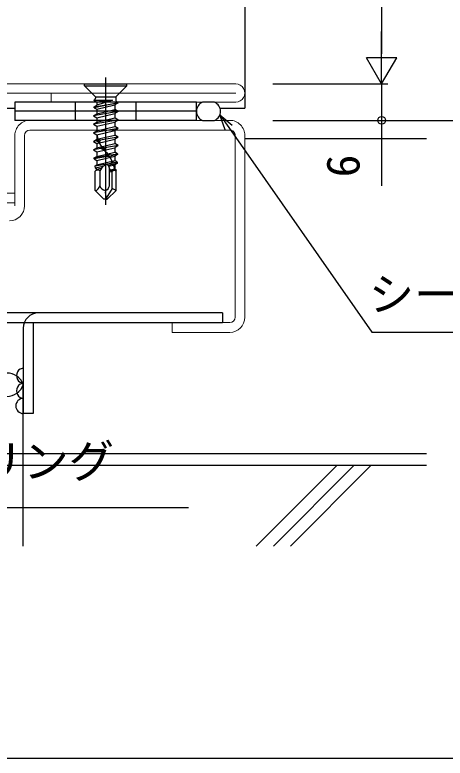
# Model space of a CAD drawing. Units: millimetres, scale not verified. Extents: x -437 to 438, y -281 to 279.
# Drawn here: x -310.8 to -239.7, y -281.2 to -158.5 of the extents above; entities that cross this region are included whole.
import ezdxf
from ezdxf.enums import TextEntityAlignment as Align

# ---------------------------------------------------------------- set-up
doc = ezdxf.new("R2010")
doc.units = ezdxf.units.MM
doc.header["$LTSCALE"] = 2
doc.layers.add('0-2_YKK_11', color=211, linetype='Continuous', lineweight=18)
doc.layers.add('0-3_YKK_11E', color=4, linetype='Continuous', lineweight=18)
for name, color, linetype in [('0-4_YKK_12', 2, 'Continuous'), ('0-5_YKK_13', 4, 'Continuous'), ('0-7_YKK_D', 6, 'Continuous'), ('0-8_YKK_ZWAK', 7, 'Continuous'), ('0-9_YSS_K', 3, 'Continuous')]:
    doc.layers.add(name, color=color, linetype=linetype)
doc.styles.add('ＭＳ ゴシック', font='')
doc.styles.get('ＭＳ ゴシック').set_extended_font_data('MS Gothic')

msp = doc.modelspace()

# ---------------------------------------------------------------- linework, layer by layer
at = {"layer": '0-2_YKK_11'}
for p, q in [((-274.3, -169.908), (-326.3, -169.908)), ((-326.3, -171.408), (-274.3, -171.408))]:
    msp.add_line(p, q, dxfattribs=at)
msp.add_lwpolyline([(-274.3, -172.908), (-304.8, -172.908), (-304.8, -171.408)], dxfattribs=at)
at = {"layer": '0-2_YKK_11', "color": 1}
msp.add_lwpolyline([(-310.8, -187.908), (-351.8, -187.908), (-351.8, -189.508), (-310.8, -189.508)], close=True, dxfattribs=at)
at = {"layer": '0-2_YKK_11'}
msp.add_arc((-274.3, -171.408), 1.5, 269.99999, 90.00001, dxfattribs=at)
at = {"layer": '0-3_YKK_11E'}
for p, q in [((-275.3, -175.908), (-308.3, -175.908)), ((-308.3, -177.508), (-275.3, -177.508)), ((-310.8, -178.408), (-310.8, -190.008)), ((-309.2, -190.008), (-309.2, -178.408)), ((-274.4, -178.408), (-274.4, -208.408)), ((-272.8, -208.408), (-272.8, -178.408))]:
    msp.add_line(p, q, dxfattribs=at)
msp.add_lwpolyline([(-275.3, -209.308), (-284.8, -209.308), (-284.8, -210.908), (-275.3, -210.908)], dxfattribs=at)
for centre, radius, start, end in [((-308.3, -178.408), 2.5, 90, 180.00027), ((-275.3, -178.408), 2.5, 359.99988, 89.99998), ((-308.3, -178.408), 0.9, 89.99994, 179.99987), ((-275.3, -178.408), 0.9, 359.99893, 89.99903), ((-311.7, -190.008), 2.5, 270, 359.99993), ((-275.3, -208.408), 0.9, 269.99997, 359.9999), ((-275.3, -208.408), 2.5, 270, 359.99993)]:
    msp.add_arc(centre, radius, start, end, dxfattribs=at)
at = {"layer": '0-4_YKK_12'}
for p, q in [((-272.8, -37.29), (-272.8, -173.908)), ((-316.3, -173.908), (-310.8, -173.908)), ((-276.902, -173.908), (-272.8, -173.908))]:
    msp.add_line(p, q, dxfattribs=at)
at = {"layer": '0-5_YKK_13'}
for p, q in [((-295.8, -168.823), (-295.8, -189.852)), ((-299.3, -169.908), (-292.3, -169.908)), ((-299.3, -170.208), (-299.3, -169.908)), ((-299.3, -170.208), (-292.3, -170.208)), ((-299.3, -170.208), (-297.46, -172.048)), ((-292.3, -170.208), (-294.14, -172.048)), ((-292.3, -170.208), (-292.3, -169.908)), ((-310.8, -172.908), (-310.8, -174.408)), ((-280.8, -172.908), (-310.8, -172.908)), ((-300.8, -174.408), (-300.8, -172.908)), ((-297.731, -172.601), (-297.627, -172.54)), ((-297.731, -172.601), (-297.244, -172.882)), ((-297.46, -172.048), (-294.14, -172.048)), ((-297.46, -172.049), (-297.46, -172.251)), ((-294.652, -172.601), (-297.244, -173.399)), ((-297.244, -172.882), (-297.244, -173.399)), ((-294.14, -172.048), (-294.14, -172.495)), ((-293.709, -173.032), (-293.89, -172.928)), ((-290.8, -172.908), (-290.8, -174.408)), ((-280.8, -174.408), (-280.8, -172.908)), ((-277.812, -172.908), (-279.812, -172.908)), ((-297.691, -173.657), (-297.244, -173.399)), ((-297.691, -173.817), (-297.244, -174.075)), ((-297.244, -174.075), (-294.294, -173.37)), ((-297.244, -174.075), (-297.244, -174.809)), ((-297.244, -174.809), (-294.294, -174.104)), ((-293.709, -173.032), (-294.294, -173.37)), ((-294.294, -173.37), (-294.294, -174.104)), ((-293.709, -174.442), (-294.294, -174.104)), ((-280.8, -174.408), (-310.8, -174.408)), ((-310.8, -174.408), (-310.8, -175.908)), ((-280.8, -174.408), (-310.8, -174.408)), ((-300.8, -175.908), (-300.8, -174.408)), ((-293.709, -174.442), (-297.829, -175.147)), ((-297.829, -175.147), (-297.244, -174.809)), ((-297.829, -175.147), (-297.244, -175.485)), ((-297.244, -175.485), (-294.294, -174.78)), ((-293.709, -174.442), (-294.294, -174.78)), ((-294.294, -174.78), (-294.294, -175.514)), ((-290.8, -174.408), (-290.8, -175.908)), ((-280.8, -175.908), (-280.8, -174.408)), ((-280.8, -175.908), (-310.8, -175.908)), ((-293.709, -175.852), (-297.829, -176.557)), ((-297.829, -176.557), (-297.244, -176.219)), ((-297.829, -176.557), (-297.244, -176.895)), ((-297.244, -175.485), (-297.244, -176.219)), ((-297.244, -176.219), (-294.294, -175.514)), ((-297.244, -176.895), (-294.294, -176.19)), ((-293.709, -175.852), (-294.294, -175.514)), ((-293.709, -175.852), (-294.294, -176.19)), ((-294.294, -176.19), (-294.294, -176.924)), ((-279.812, -175.908), (-277.812, -175.908)), ((-293.709, -177.262), (-297.829, -177.967)), ((-297.829, -177.967), (-297.244, -177.629)), ((-297.244, -176.895), (-297.244, -177.629)), ((-297.244, -177.629), (-294.294, -176.924)), ((-297.244, -178.305), (-294.294, -177.6)), ((-293.709, -177.262), (-294.294, -176.924)), ((-293.709, -177.262), (-294.294, -177.6)), ((-294.294, -177.6), (-294.294, -178.334)), ((-297.829, -177.967), (-297.244, -178.305)), ((-297.829, -179.377), (-297.244, -179.039)), ((-297.244, -178.305), (-297.244, -179.039)), ((-297.244, -179.039), (-294.294, -178.334)), ((-297.244, -179.715), (-294.294, -179.01)), ((-293.709, -178.672), (-296.685, -179.181)), ((-293.709, -178.672), (-294.294, -178.334)), ((-293.709, -178.672), (-294.294, -179.01)), ((-294.294, -179.01), (-294.294, -179.744)), ((-297.274, -179.282), (-297.829, -179.377)), ((-297.829, -179.377), (-297.244, -179.715)), ((-297.244, -179.715), (-297.244, -180.449)), ((-297.244, -180.449), (-294.294, -179.744)), ((-293.709, -180.082), (-295.951, -180.466)), ((-293.709, -180.082), (-294.294, -179.744)), ((-293.709, -180.082), (-294.294, -180.42)), ((-297.829, -180.787), (-297.244, -180.449)), ((-296.607, -180.578), (-297.829, -180.787)), ((-297.829, -180.787), (-297.244, -181.125)), ((-297.244, -181.125), (-294.294, -180.42)), ((-297.244, -181.125), (-297.244, -181.859)), ((-297.244, -181.859), (-294.294, -181.154)), ((-294.943, -181.623), (-293.829, -181.423)), ((-294.294, -180.42), (-294.294, -181.154)), ((-293.829, -181.423), (-294.294, -181.154)), ((-293.817, -181.554), (-294.294, -181.83)), ((-297.691, -182.117), (-297.244, -181.859)), ((-295.486, -181.872), (-297.671, -182.288)), ((-297.671, -182.288), (-297.244, -182.535)), ((-297.244, -182.535), (-294.294, -181.83)), ((-297.244, -182.535), (-297.244, -183.269)), ((-297.244, -183.269), (-294.294, -182.564)), ((-294.337, -182.869), (-293.9, -182.792)), ((-294.294, -181.83), (-294.294, -182.564)), ((-293.9, -182.792), (-294.294, -182.564)), ((-297.524, -183.431), (-297.244, -183.269)), ((-296.266, -183.534), (-297.488, -183.804)), ((-297.488, -183.804), (-297.244, -183.945)), ((-297.244, -183.945), (-296.397, -183.742)), ((-297.244, -183.945), (-297.244, -184.124)), ((-294.782, -183.206), (-295.38, -183.338)), ((-295.32, -183.485), (-294.294, -183.24)), ((-295.182, -186.701), (-295.182, -183.818)), ((-294.294, -183.974), (-295.041, -184.153)), ((-293.897, -183.011), (-294.294, -183.24)), ((-294.294, -183.24), (-294.294, -183.974)), ((-294.082, -184.096), (-294.294, -183.974)), ((-296.754, -184.241), (-296.774, -186.701)), ((-294.482, -184.181), (-294.981, -184.287)), ((-294.048, -184.309), (-294.387, -184.115)), ((-294.082, -184.096), (-294.328, -184.149)), ((-294.082, -184.096), (-294.09, -184.285))]:
    msp.add_line(p, q, dxfattribs=at)
for points in [[(-297.731, -172.601), (-294.652, -172.601), (-297.244, -172.882)], [(-297.089, -179.002), (-297.274, -179.282), (-296.853, -179.621)], [(-297.089, -179.002), (-296.685, -179.181), (-296.853, -179.621)], [(-293.829, -181.423), (-293.817, -181.554), (-294.851, -181.751)], [(-297.671, -182.288), (-297.691, -182.117), (-295.567, -181.735)], [(-293.9, -182.792), (-293.897, -183.011), (-294.271, -183.093)], [(-297.488, -183.804), (-297.524, -183.431), (-294.87, -182.963)], [(-296.727, -184.265), (-296.212, -183.449), (-295.611, -183.17), (-295.396, -183.299), (-295.095, -184.029), (-294.924, -184.415), (-294.602, -184.265), (-294.387, -184.115)], [(-295.8, -188.908), (-296.075, -188.908), (-297.553, -187.509), (-297.553, -184.309)], [(-295.8, -188.908), (-295.525, -188.908), (-294.048, -187.509), (-294.048, -184.309)], [(-294.048, -187.509), (-294.739, -187.169), (-294.726, -184.323)], [(-294.739, -187.169), (-295.706, -188.747), (-295.525, -188.908)]]:
    msp.add_lwpolyline(points, dxfattribs=at)
for points in [[(-297.691, -173.817), (-297.691, -173.657), (-293.709, -173.032)], [(-296.489, -180.269), (-295.951, -180.466), (-296.041, -180.837), (-296.607, -180.578)], [(-295.478, -181.437), (-294.943, -181.623), (-294.851, -181.751), (-295.061, -182.013), (-295.486, -181.872), (-295.567, -181.735)], [(-294.709, -182.663), (-294.337, -182.869), (-294.271, -183.093), (-294.469, -183.281), (-294.782, -183.206), (-294.87, -182.963)]]:
    msp.add_lwpolyline(points, close=True, dxfattribs=at)
for centre, radius, start, end in [((-297.793, -172.251), 0.333, 300.00099, 359.99996), ((-293.64, -172.495), 0.5, 179.99996, 239.99864), ((-279.167, -174.408), 1.633, 113.24563, 246.75437), ((-278.456, -174.408), 1.633, 293.24563, 66.75437), ((-292.56, -177.631), 4.732, 188.18813, 226.79131), ((-299.771, -184.985), 5.57, 10.45962, 44.51945), ((-297.119, -184.683), 0.573, 46.90674, 139.24197), ((-297.673, -186.614), 0.903, 277.68862, 354.48735), ((-295.595, -186.279), 1.253, 199.68753, 259.07993), ((-293.363, -187.883), 2.497, 171.40106, 200.26382), ((-296.245, -186.512), 1.079, 292.49237, 349.91945)]:
    msp.add_arc(centre, radius, start, end, dxfattribs=at)
at = {"layer": '0-7_YKK_D'}
for p, q in [((-250.2, 91.33), (-250.2, -164.908)), ((-250.2, -169.908), (-250.2, -161.248)), ((-250.2, -169.908), (-252.7, -165.578)), ((-247.7, -165.578), (-252.7, -165.578)), ((-250.2, -169.908), (-247.7, -165.578)), ((-268.2, -169.908), (-249.2, -169.908)), ((-268.2, -169.908), (-249.2, -169.908)), ((-268.2, -175.908), (-249.2, -175.908)), ((-268.2, -175.908), (-209.2, -175.908))]:
    msp.add_line(p, q, dxfattribs=at)
for points in [[(-250.2, -169.908), (-250.2, -175.908), (-250.2, -186.719)], [(-276.029, -177.461), (-276.932, -174.98), (-274.91, -176.677)], [(-276.932, -174.98), (-275.469, -177.069), (-251.811, -210.856), (-204.553, -210.856)], [(-356.659, -212.542), (-354.856, -214.345), (-329.388, -239.813), (-282.13, -239.813)]]:
    msp.add_lwpolyline(points, dxfattribs=at)
msp.add_circle((-250.2, -175.908), 0.637, dxfattribs=at)
at = {"layer": '0-8_YKK_ZWAK'}
msp.add_lwpolyline([(-436.8, -281.2), (438.2, -281.2), (438.2, 243.8)], dxfattribs=at)
at = {"layer": '0-9_YSS_K'}
for p, q in [((-272.8, -178.908), (-242.8, -178.908)), ((-276.519, -207.708), (-349.519, -207.708)), ((-276.519, -207.708), (-276.519, -209.308)), ((-349.519, -209.308), (-276.519, -209.308)), ((-307.8, -209.308), (-307.8, -224.308)), ((-309.4, -210.208), (-309.4, -224.308)), ((-309.4, -246.2), (-309.4, -219.549)), ((-307.8, -224.308), (-309.4, -224.308)), ((-352.8, -230.908), (-242.8, -230.908)), ((-242.8, -232.908), (-350.8, -232.908)), ((-270.921, -246.2), (-257.628, -232.908)), ((-254.8, -232.908), (-268.092, -246.2)), ((-265.264, -246.2), (-251.972, -232.908))]:
    msp.add_line(p, q, dxfattribs=at)
for centre, radius, start, end in [((-306.9, -210.208), 2.5, 90, 180), ((-309.291, -218.057), 1.25, 89.99429, 269.99448), ((-312.15, -220.549), 2.926, 19.98311, 160.01689), ((-312.15, -218.549), 2.926, 199.98311, 340.01689), ((-309.291, -220.557), 1.25, 89.99429, 269.99448), ((-309.4, -223.058), 1.25, 90, 270)]:
    msp.add_arc(centre, radius, start, end, dxfattribs=at)

# ---------------------------------------------------------------- texts
at = {"layer": '0-7_YKK_D', "style": 'ＭＳ ゴシック'}
msp.add_text('6', height=5.499, rotation=90, dxfattribs=at).set_placement((-252.2, -185.316), align=Align.BOTTOM_LEFT)
for p in [(-252.323, -209.004), (-331.916, -236.566)]:
    msp.add_text('シーリング', height=5.499, dxfattribs=at).set_placement(p, align=Align.BOTTOM_LEFT)

doc.saveas('drawing.dxf')
